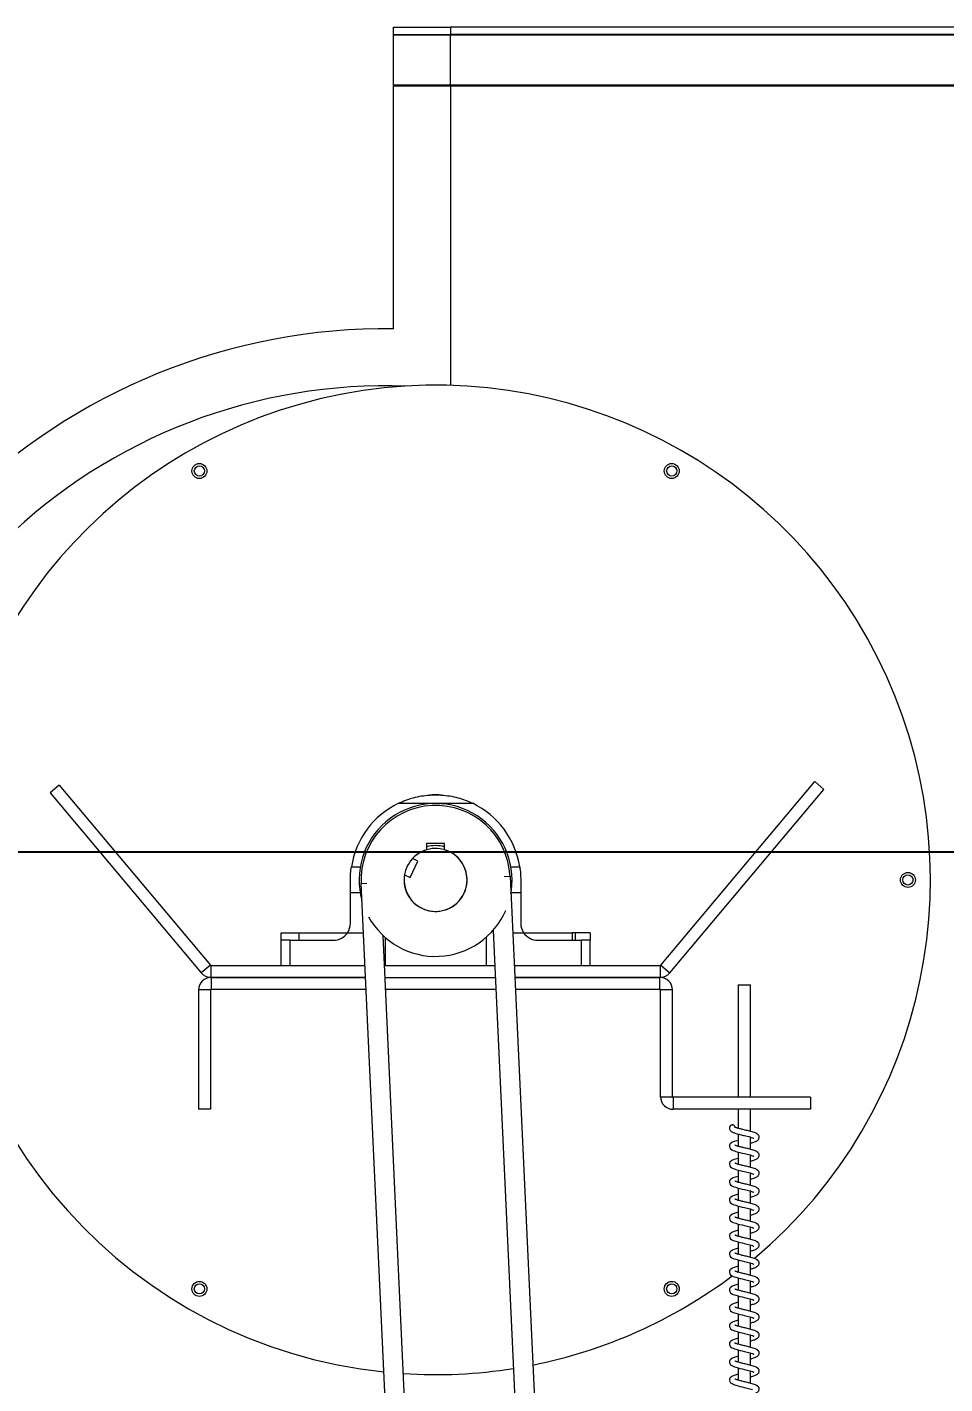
# Model space of a CAD drawing. Extents: x -2187 to 96136, y -11110 to 52208.
# Drawn here: x 30918 to 31530, y 19308 to 20213 of the extents above; entities that cross this region are included whole.
import ezdxf

# ---------------------------------------------------------------- set-up
doc = ezdxf.new("R2010")
doc.units = 0
doc.header["$LTSCALE"] = 1000
doc.header["$MEASUREMENT"] = 0
doc.linetypes.add('ACAD_ISO02W100', pattern=[15, 12, -3])
doc.linetypes.add('DOTE', pattern=[2.42, 2, -0.2, 0.02, -0.2])
doc.layers.add('DOTE', color=14, linetype='DOTE')
doc.styles.add('HZHT', font='hztxt_e.shx', dxfattribs={"width": 1.5, "bigfont": 'hztxt.shx'})
doc.dimstyles.new('75', dxfattribs={"dimscale": 100, "dimtxt": 3, "dimasz": 1, "dimexe": 1, "dimexo": 1, "dimgap": 0.2, "dimtad": 1, "dimdec": 0, "dimrnd": 10, "dimzin": 0, "dimdsep": 46, "dimtxsty": 'HZHT', "dimblk1": 'ARCHTICK', "dimblk2": 'ARCHTICK', "dimsah": 1, "dimcen": 1, "dimdle": 0.5, "dimclrd": 1, "dimclre": 1, "dimadec": 0, "dimazin": 0, "dimtfac": 1, "dimtdec": 0, "dimtix": 1, "dimtmove": 2, "dimatfit": 3, "dimfxl": 0, "dimtolj": 1, "dimtzin": 0, "dimarcsym": 0})

# ---------------------------------------------------------------- blocks, each defined once
blk = doc.blocks.new('_ArchTick')
at = {"color": 0, "linetype": 'ByBlock', "const_width": 0.4}
blk.add_lwpolyline([(-0.5, -0.5), (0.5, 0.5)], dxfattribs=at)
blk = doc.blocks.new('*D123')
at = {"color": 1, "linetype": 'ACAD_ISO02W100', "lineweight": -2, "ltscale": 750}
for p, q in [((30556.57, 21688.78), (30556.57, 20745.32)), ((30745.1, 21638.78), (30456.57, 21638.78)), ((30556.57, 18361.5), (30556.57, 19495.32)), ((31215.1, 18411.5), (30456.57, 18411.5))]:
    blk.add_line(p, q, dxfattribs=at)
at = {"layer": 'Defpoints', "color": 0, "linetype": 'ACAD_ISO02W100', "ltscale": 750}
for p in [(30556.57, 21638.78), (30845.1, 21638.78), (31315.1, 18411.5)]:
    blk.add_point(p, dxfattribs=at)
at = {"color": 1, "linetype": 'ACAD_ISO02W100', "lineweight": -2, "ltscale": 750, "xscale": 100, "yscale": 100, "zscale": 100}
for p, rotation in [((30556.57, 21638.78), 90), ((30556.57, 18411.5), 270)]:
    blk.add_blockref('_ArchTick', p, dxfattribs=dict(at, rotation=rotation))
at = {"color": 0, "linetype": 'ACAD_ISO02W100', "ltscale": 750, "insert": (30366.07, 20120.32), "char_height": 300, "attachment_point": 2, "rotation": 90, "style": 'HZHT'}
blk.add_mtext('\\A1;3230', dxfattribs=at)

msp = doc.modelspace()

# ---------------------------------------------------------------- linework, layer by layer
at = {"color": 7, "linetype": 'Continuous', "lineweight": 15}
for p, q in [((31162.097, 20208.392), (31162.097, 20213.392)), ((31162.097, 20213.392), (31200.097, 20213.392)), ((31800.097, 20213.392), (31200.097, 20213.392)), ((31200.097, 20213.392), (31200.097, 20208.392)), ((31162.097, 20208.275), (31162.097, 20208.392)), ((31162.097, 20208.392), (31200.097, 20208.392)), ((31162.097, 20174.618), (31162.097, 20208.275)), ((31162.097, 20208.275), (31200.097, 20208.275)), ((31800.097, 20208.392), (31200.097, 20208.392)), ((31200.097, 20208.392), (31200.097, 20208.275)), ((31200.097, 20208.275), (31800.097, 20208.275)), ((31200.097, 20174.618), (31200.097, 20208.275)), ((31200.097, 20174.618), (31162.097, 20174.618)), ((31162.097, 20174.336), (31200.097, 20174.336)), ((31162.097, 20012.138), (31162.097, 20174.336)), ((31800.097, 20174.618), (31200.097, 20174.618)), ((31200.097, 20174.618), (31200.097, 20174.336)), ((31200.097, 20174.336), (31800.097, 20174.336)), ((31200.097, 20174.336), (31200.097, 19974.35)), ((30939.175, 19707.775), (30933.047, 19702.632)), ((30939.175, 19707.775), (31039.977, 19587.644)), ((31340.217, 19587.644), (31442.943, 19710.068)), ((31346.345, 19582.502), (31449.071, 19704.926)), ((31442.943, 19710.068), (31449.071, 19704.926)), ((30933.047, 19702.632), (31033.848, 19582.502)), ((31165.338, 19695.621), (31214.855, 19695.621)), ((31194.095, 19701.16), (31186.098, 19701.16)), ((31186.879, 19701.16), (31187.943, 19701.26)), ((31192.251, 19701.26), (31187.943, 19701.26)), ((31192.251, 19701.26), (31193.414, 19701.16)), ((31184.097, 19668.801), (31184.097, 19664.626)), ((31196.097, 19668.801), (31184.097, 19668.801)), ((31196.097, 19664.626), (31196.097, 19668.801)), ((31178.381, 19656.941), (31174.679, 19658.76)), ((31173.09, 19646.17), (31178.381, 19656.941)), ((31133.297, 19636.227), (31133.297, 19644.501)), ((31175.828, 18881.626), (31140.45, 19642.192)), ((31169.388, 19647.989), (31173.09, 19646.17)), ((31239.743, 19646.81), (31275.12, 18886.245)), ((31246.897, 19644.501), (31246.897, 19636.227)), ((31133.297, 19615.661), (31133.297, 19636.227)), ((31246.897, 19636.227), (31246.897, 19615.661)), ((31087.097, 19604.301), (31087.097, 19609.301)), ((31087.097, 19609.301), (31099.097, 19609.301)), ((31093.097, 19604.301), (31087.097, 19604.301)), ((31087.097, 19587.501), (31087.097, 19604.301)), ((31093.097, 19587.501), (31093.097, 19604.301)), ((31093.097, 19604.301), (31121.937, 19604.301)), ((31099.097, 19609.301), (31131.349, 19609.301)), ((31099.097, 19604.301), (31099.097, 19609.301)), ((31131.349, 19609.301), (31141.98, 19609.301)), ((31187.168, 18917.605), (31155.082, 19607.421)), ((31156.457, 19606.169), (31156.457, 19587.501)), ((31228.402, 19610.831), (31260.489, 18921.016)), ((31241.488, 19609.301), (31248.844, 19609.301)), ((31248.844, 19609.301), (31281.097, 19609.301)), ((31258.257, 19604.301), (31287.097, 19604.301)), ((31293.097, 19609.301), (31281.097, 19609.301)), ((31281.097, 19609.301), (31281.097, 19604.301)), ((31283.222, 19609.301), (31283.222, 19604.301)), ((31293.097, 19604.301), (31287.097, 19604.301)), ((31293.097, 19609.301), (31293.097, 19604.301)), ((31293.097, 19587.501), (31293.097, 19604.301)), ((31039.977, 19587.644), (31033.848, 19582.502)), ((31040.283, 19587.501), (31142.994, 19587.501)), ((31040.283, 19587.501), (31040.283, 19579.501)), ((31156.008, 19587.501), (31229.488, 19587.501)), ((31242.502, 19587.501), (31339.91, 19587.501)), ((31339.91, 19587.501), (31339.91, 19579.501)), ((31340.217, 19587.644), (31346.345, 19582.502)), ((31040.283, 19579.501), (31143.366, 19579.501)), ((31040.497, 19579.501), (31040.497, 19571.501)), ((31143.366, 19579.501), (31040.497, 19579.501)), ((31156.38, 19579.501), (31229.86, 19579.501)), ((31242.874, 19579.501), (31339.91, 19579.501)), ((31339.697, 19579.501), (31242.874, 19579.501)), ((31339.697, 19571.501), (31339.697, 19579.501)), ((31032.097, 19571.101), (31032.097, 19491.501)), ((31040.097, 19571.101), (31032.097, 19571.101)), ((31040.097, 19571.101), (31040.097, 19491.501)), ((31143.738, 19571.501), (31040.497, 19571.501)), ((31230.232, 19571.501), (31156.753, 19571.501)), ((31339.697, 19571.501), (31243.246, 19571.501)), ((31348.097, 19571.101), (31340.097, 19571.101)), ((31340.097, 19499.901), (31340.097, 19571.101)), ((31348.097, 19499.901), (31348.097, 19571.101)), ((31391.974, 19574.594), (31391.974, 19499.501)), ((31391.974, 19574.594), (31395.99, 19574.594)), ((31395.99, 19574.594), (31400.006, 19574.594)), ((31400.006, 19499.501), (31400.006, 19574.594)), ((31340.097, 19499.901), (31348.097, 19499.901)), ((31348.497, 19499.501), (31348.497, 19491.501)), ((31440.097, 19499.501), (31348.497, 19499.501)), ((31440.097, 19499.501), (31440.097, 19491.501)), ((31040.097, 19491.501), (31032.097, 19491.501)), ((31440.097, 19491.501), (31348.497, 19491.501)), ((31391.974, 19491.501), (31391.974, 19478.774)), ((31400.006, 19476.779), (31400.006, 19491.501)), ((31391.974, 19474.965), (31391.974, 19466.774)), ((31400.006, 19464.779), (31400.006, 19472.967)), ((31391.649, 19466.874), (31391.974, 19466.967)), ((31391.974, 19462.965), (31391.974, 19454.774)), ((31400.006, 19452.779), (31400.006, 19460.967)), ((31391.649, 19454.874), (31391.974, 19454.967)), ((31391.974, 19450.965), (31391.974, 19442.774)), ((31391.649, 19442.874), (31391.974, 19442.967)), ((31400.006, 19440.779), (31400.006, 19448.967)), ((31391.974, 19438.965), (31391.974, 19430.774)), ((31400.006, 19428.779), (31400.006, 19436.967)), ((31391.649, 19430.874), (31391.974, 19430.967)), ((31391.974, 19426.965), (31391.974, 19418.774)), ((31400.006, 19416.779), (31400.006, 19424.967)), ((31391.649, 19418.874), (31391.974, 19418.967)), ((31391.974, 19414.965), (31391.974, 19406.774)), ((31391.649, 19406.874), (31391.974, 19406.967)), ((31400.006, 19404.779), (31400.006, 19412.967)), ((31391.974, 19402.965), (31391.974, 19394.774)), ((31400.006, 19392.779), (31400.006, 19400.967)), ((31391.649, 19394.874), (31391.974, 19394.967)), ((31391.974, 19390.965), (31391.974, 19382.774)), ((31400.006, 19380.779), (31400.006, 19388.967)), ((31391.286, 19382.924), (31391.974, 19383.454)), ((31391.649, 19382.874), (31391.974, 19382.967)), ((31391.974, 19378.965), (31391.974, 19370.774)), ((31391.649, 19370.874), (31391.974, 19370.967)), ((31400.006, 19368.779), (31400.006, 19376.967)), ((31391.974, 19366.965), (31391.974, 19358.774)), ((31400.006, 19356.779), (31400.006, 19364.967)), ((31391.649, 19358.874), (31391.974, 19358.967)), ((31391.974, 19354.965), (31391.974, 19346.774)), ((31400.006, 19344.779), (31400.006, 19352.967)), ((31391.649, 19346.874), (31391.974, 19346.967)), ((31391.974, 19342.965), (31391.974, 19334.774)), ((31400.006, 19332.779), (31400.006, 19340.967)), ((31391.649, 19334.874), (31391.974, 19334.967)), ((31391.649, 19322.874), (31391.974, 19322.967)), ((31391.974, 19330.965), (31391.974, 19322.774)), ((31400.006, 19320.779), (31400.006, 19328.967)), ((31391.974, 19318.965), (31391.974, 19310.774)), ((31400.006, 19308.779), (31400.006, 19316.967)), ((31391.649, 19310.874), (31391.974, 19310.967))]:
    msp.add_line(p, q, dxfattribs=at)
at = {"color": 8, "linetype": 'Continuous', "lineweight": 15}
for p, q in [((31133.962, 19653.17), (31139.839, 19653.17)), ((31240.355, 19653.17), (31246.231, 19653.17)), ((31140.45, 19642.192), (31144.346, 19642.373)), ((31239.743, 19646.81), (31235.847, 19646.629)), ((31133.297, 19636.227), (31139.772, 19636.227)), ((31240.421, 19636.227), (31246.897, 19636.227)), ((31223.737, 19606.169), (31223.737, 19587.501)), ((31287.097, 19604.301), (31287.097, 19587.501))]:
    msp.add_line(p, q, dxfattribs=at)
at = {"color": 7, "linetype": 'Continuous', "lineweight": 15, "flags": 128}
for points in [[(31391.974, 19470.783), (31389.315, 19469.986), (31388.206, 19469.533), (31387.34, 19469.052), (31386.779, 19468.593), (31386.432, 19468.168), (31386.134, 19467.538), (31386.039, 19466.707), (31386.278, 19465.852), (31386.86, 19465.079), (31387.672, 19464.49), (31388.554, 19464.055), (31389.361, 19463.742), (31390.244, 19463.454), (31391.915, 19462.98), (31393.107, 19462.677), (31394.546, 19462.327), (31396.192, 19461.939), (31397.973, 19461.508), (31399.756, 19461.044), (31401.371, 19460.542), (31401.371, 19460.542)], [(31391.974, 19458.783), (31389.315, 19457.986), (31388.206, 19457.533), (31387.34, 19457.052), (31386.779, 19456.593), (31386.432, 19456.168), (31386.134, 19455.538), (31386.039, 19454.707), (31386.278, 19453.852), (31386.86, 19453.079), (31387.672, 19452.49), (31388.554, 19452.055), (31389.361, 19451.742), (31390.244, 19451.454), (31391.915, 19450.98), (31393.107, 19450.677), (31394.546, 19450.327), (31396.192, 19449.939), (31397.973, 19449.508), (31399.756, 19449.044), (31401.371, 19448.542), (31401.371, 19448.542)], [(31391.974, 19446.783), (31389.315, 19445.986), (31388.206, 19445.533), (31387.34, 19445.052), (31386.779, 19444.593), (31386.432, 19444.168), (31386.134, 19443.538), (31386.039, 19442.707), (31386.278, 19441.852), (31386.86, 19441.079), (31387.672, 19440.49), (31388.554, 19440.055), (31389.361, 19439.742), (31390.244, 19439.454), (31391.915, 19438.98), (31393.107, 19438.677), (31394.546, 19438.327), (31396.192, 19437.939), (31397.973, 19437.508), (31399.756, 19437.044), (31401.371, 19436.542), (31401.371, 19436.542)], [(31391.974, 19434.783), (31389.315, 19433.986), (31388.206, 19433.533), (31387.34, 19433.052), (31386.779, 19432.593), (31386.432, 19432.168), (31386.134, 19431.538), (31386.039, 19430.707), (31386.278, 19429.852), (31386.86, 19429.079), (31387.672, 19428.49), (31388.554, 19428.055), (31389.361, 19427.742), (31390.244, 19427.454), (31391.915, 19426.98), (31393.107, 19426.677), (31394.546, 19426.327), (31396.192, 19425.939), (31397.973, 19425.508), (31399.756, 19425.044), (31401.371, 19424.542), (31401.371, 19424.542)], [(31391.974, 19422.783), (31389.315, 19421.986), (31388.206, 19421.533), (31387.34, 19421.052), (31386.779, 19420.593), (31386.432, 19420.168), (31386.134, 19419.538), (31386.039, 19418.707), (31386.278, 19417.852), (31386.86, 19417.079), (31387.672, 19416.49), (31388.554, 19416.055), (31389.361, 19415.742), (31390.244, 19415.454), (31391.915, 19414.98), (31393.107, 19414.677), (31394.546, 19414.327), (31396.192, 19413.939), (31397.973, 19413.508), (31399.756, 19413.044), (31401.371, 19412.542), (31401.371, 19412.542)], [(31391.974, 19410.783), (31389.315, 19409.986), (31388.206, 19409.533), (31387.34, 19409.052), (31386.779, 19408.593), (31386.432, 19408.168), (31386.134, 19407.538), (31386.039, 19406.707), (31386.278, 19405.852), (31386.86, 19405.079), (31387.672, 19404.49), (31388.554, 19404.055), (31389.361, 19403.742), (31390.244, 19403.454), (31391.915, 19402.98), (31393.107, 19402.677), (31394.546, 19402.327), (31396.192, 19401.939), (31397.973, 19401.508), (31399.756, 19401.044), (31401.371, 19400.542), (31401.371, 19400.542)], [(31391.974, 19398.783), (31389.315, 19397.986), (31388.206, 19397.533), (31387.34, 19397.052), (31386.779, 19396.593), (31386.432, 19396.168), (31386.134, 19395.538), (31386.039, 19394.707), (31386.278, 19393.852), (31386.86, 19393.079), (31387.672, 19392.49), (31388.554, 19392.055), (31389.361, 19391.742), (31390.244, 19391.454), (31391.915, 19390.98), (31393.107, 19390.677), (31394.546, 19390.327), (31396.192, 19389.939), (31397.973, 19389.508), (31399.756, 19389.044), (31401.371, 19388.542), (31401.371, 19388.542)], [(31391.974, 19386.783), (31389.315, 19385.986), (31388.206, 19385.533), (31387.34, 19385.052), (31386.779, 19384.593), (31386.432, 19384.168), (31386.134, 19383.538), (31386.039, 19382.707), (31386.278, 19381.852), (31386.86, 19381.079), (31387.672, 19380.49), (31388.554, 19380.055), (31389.361, 19379.742), (31390.244, 19379.454), (31391.915, 19378.98), (31393.107, 19378.677), (31394.546, 19378.327), (31396.192, 19377.939), (31397.973, 19377.508), (31399.756, 19377.044), (31401.371, 19376.542), (31401.371, 19376.542)], [(31391.974, 19374.783), (31389.315, 19373.986), (31388.206, 19373.533), (31387.34, 19373.052), (31386.779, 19372.593), (31386.432, 19372.168), (31386.134, 19371.538), (31386.039, 19370.707), (31386.278, 19369.852), (31386.86, 19369.079), (31387.672, 19368.49), (31388.554, 19368.055), (31389.361, 19367.742), (31390.244, 19367.454), (31391.915, 19366.98), (31393.107, 19366.677), (31394.546, 19366.327), (31396.192, 19365.939), (31397.973, 19365.508), (31399.756, 19365.044), (31401.371, 19364.542), (31401.371, 19364.542)], [(31391.974, 19362.783), (31389.315, 19361.986), (31388.206, 19361.533), (31387.34, 19361.052), (31386.779, 19360.593), (31386.432, 19360.168), (31386.134, 19359.538), (31386.039, 19358.707), (31386.278, 19357.852), (31386.86, 19357.079), (31387.672, 19356.49), (31388.554, 19356.055), (31389.361, 19355.742), (31390.244, 19355.454), (31391.915, 19354.98), (31393.107, 19354.677), (31394.546, 19354.327), (31396.192, 19353.939), (31397.973, 19353.508), (31399.756, 19353.044), (31401.371, 19352.542), (31401.371, 19352.542)], [(31391.974, 19350.783), (31389.315, 19349.986), (31388.206, 19349.533), (31387.34, 19349.052), (31386.779, 19348.593), (31386.432, 19348.168), (31386.134, 19347.538), (31386.039, 19346.707), (31386.278, 19345.852), (31386.86, 19345.079), (31387.672, 19344.49), (31388.554, 19344.055), (31389.361, 19343.742), (31390.244, 19343.454), (31391.915, 19342.98), (31393.107, 19342.677), (31394.546, 19342.327), (31396.192, 19341.939), (31397.973, 19341.508), (31399.756, 19341.044), (31401.371, 19340.542), (31401.371, 19340.542)], [(31391.974, 19338.783), (31389.315, 19337.986), (31388.206, 19337.533), (31387.34, 19337.052), (31386.779, 19336.593), (31386.432, 19336.168), (31386.134, 19335.538), (31386.039, 19334.707), (31386.278, 19333.852), (31386.86, 19333.079), (31387.672, 19332.49), (31388.554, 19332.055), (31389.361, 19331.742), (31390.244, 19331.454), (31391.915, 19330.98), (31393.107, 19330.677), (31394.546, 19330.327), (31396.192, 19329.939), (31397.973, 19329.508), (31399.756, 19329.044), (31401.371, 19328.542), (31401.371, 19328.542)], [(31391.974, 19326.783), (31389.315, 19325.986), (31388.206, 19325.533), (31387.34, 19325.052), (31386.779, 19324.593), (31386.432, 19324.168), (31386.134, 19323.538), (31386.039, 19322.707), (31386.278, 19321.852), (31386.86, 19321.079), (31387.672, 19320.49), (31388.554, 19320.055), (31389.361, 19319.742), (31390.244, 19319.454), (31391.915, 19318.98), (31393.107, 19318.677), (31394.546, 19318.327), (31396.192, 19317.939), (31397.973, 19317.508), (31399.756, 19317.044), (31401.371, 19316.542), (31401.371, 19316.542)], [(31391.974, 19314.783), (31389.315, 19313.986), (31388.206, 19313.533), (31387.34, 19313.052), (31386.779, 19312.593), (31386.432, 19312.168), (31386.134, 19311.538), (31386.039, 19310.707), (31386.278, 19309.852), (31386.86, 19309.079), (31387.672, 19308.49), (31388.554, 19308.055), (31389.361, 19307.742), (31390.244, 19307.454), (31391.915, 19306.98), (31393.107, 19306.677), (31394.546, 19306.327), (31396.192, 19305.939), (31397.973, 19305.508), (31399.756, 19305.044), (31401.371, 19304.542), (31401.371, 19304.542)]]:
    msp.add_lwpolyline(points, dxfattribs=at)
at = {"color": 7, "linetype": 'Continuous', "lineweight": 15}
for centre, radius in [((31032.597, 19917.299), 5), ((31032.597, 19917.299), 3.4), ((31347.597, 19917.299), 5), ((31347.597, 19917.299), 3.4), ((31505.097, 19644.501), 5), ((31505.097, 19644.501), 3.4), ((31032.597, 19371.703), 5), ((31032.597, 19371.703), 3.4), ((31347.597, 19371.703), 5), ((31347.597, 19371.703), 3.4)]:
    msp.add_circle(centre, radius, dxfattribs=at)
for centre, radius, start, end in [((31157.248, 19607.917), 404.25, 89.312793, 180.438094), ((31190.097, 19644.501), 330, 310.070919, 180), ((31157.248, 19607.917), 366.25, 87.912771, 180.438094), ((31190.097, 19644.501), 56.8, 115.841933, 171.221736), ((31190.097, 19644.501), 51, 0, 195.627522), ((31190.097, 19644.501), 49.7, 2.663162, 182.663162), ((31190.097, 19644.501), 56.8, 85.963359, 94.036641), ((31190.097, 19644.501), 56.8, 8.778264, 64.158067), ((31190.097, 19644.501), 22.9, 74.810713, 105.189287), ((31190.097, 19644.501), 21, 170.439897, 137.236798), ((31190.097, 19644.501), 21, 106.60155, 73.39845), ((31190.097, 19644.501), 330, 180, 264.001112), ((31190.097, 19644.501), 51, 349.698802, 0), ((31190.097, 19644.501), 51, 208.761646, 336.564678), ((31121.937, 19615.661), 11.36, 325.953942, 0), ((31258.257, 19615.661), 11.36, 180, 214.046058), ((31290.995, 19608.94), 538, 180.438094, 240.012558), ((31290.995, 19608.94), 500, 180.438094, 255.345262), ((31121.937, 19615.661), 11.36, 270, 325.953942), ((31258.257, 19615.661), 11.36, 214.046058, 270), ((31040.283, 19587.901), 0.4, 220, 270), ((31040.497, 19571.101), 8.4, 90, 180), ((31040.283, 19587.901), 8.4, 220, 270), ((31339.697, 19571.101), 8.4, 0, 90), ((31339.91, 19587.901), 8.4, 270, 320), ((31040.497, 19571.101), 0.4, 90, 180), ((31339.697, 19571.101), 0.4, 0, 90), ((31348.497, 19499.901), 8.4, 180, 270), ((31348.497, 19499.901), 0.4, 180, 270), ((31190.097, 19644.501), 330, 281.325212, 306.83035), ((31190.097, 19644.501), 330, 266.277968, 279.048356)]:
    msp.add_arc(centre, radius, start, end, dxfattribs=at)
for points, knots in [([(31165.338, 19695.621), (31166.977, 19696.36), (31170.293, 19697.855), (31175.459, 19699.459), (31180.742, 19700.637), (31184.307, 19700.985), (31186.098, 19701.16)], [0, 0, 0, 0, 0.2434612, 0.4926801, 0.7450337, 1, 1, 1, 1]), ([(31194.095, 19701.16), (31195.901, 19700.983), (31199.53, 19700.628), (31204.809, 19699.439), (31209.959, 19697.829), (31213.213, 19696.362), (31214.855, 19695.621)], [0, 0, 0, 0, 0.256965, 0.5164898, 0.7560123, 1, 1, 1, 1]), ([(31133.297, 19644.501), (31133.324, 19645.937), (31133.378, 19648.827), (31133.767, 19651.716), (31133.962, 19653.17)], [0, 0, 0, 0, 0.4970674, 1, 1, 1, 1]), ([(31246.231, 19653.17), (31246.425, 19651.733), (31246.814, 19648.844), (31246.869, 19645.954), (31246.897, 19644.501)], [0, 0, 0, 0, 0.4970674, 1, 1, 1, 1]), ([(31386.495, 19480.246), (31386.474, 19480.221), (31386.334, 19480.053), (31386.07, 19479.476), (31385.987, 19478.669), (31386.244, 19477.78), (31386.859, 19477.014), (31387.612, 19476.497), (31388.472, 19476.076), (31389.359, 19475.734), (31390.424, 19475.392), (31391.687, 19475.032), (31393.159, 19474.662), (31394.599, 19474.312), (31396.257, 19473.925), (31398.043, 19473.494), (31399.869, 19473.033), (31400.858, 19472.71), (31401.371, 19472.542)], [0, 0, 0, 0, 0.0073633, 0.0490766, 0.1002402, 0.1572666, 0.2222072, 0.2925581, 0.3557236, 0.4064448, 0.4580815, 0.5445383, 0.6006866, 0.6654221, 0.7379883, 0.8183615, 0.9056776, 1, 1, 1, 1]), ([(31389.885, 19479.173), (31389.87, 19479.352), (31389.837, 19479.756), (31389.585, 19480.246), (31389.248, 19480.614), (31388.898, 19480.858), (31388.48, 19481.022), (31388.02, 19481.081), (31387.562, 19481.022), (31387.14, 19480.86), (31386.801, 19480.609), (31386.574, 19480.405), (31386.508, 19480.265), (31386.498, 19480.244)], [0, 0, 0, 0, 0.1119108, 0.2534681, 0.3363082, 0.4261609, 0.5213826, 0.6195349, 0.7176872, 0.8129089, 0.9027617, 0.9856018, 1, 1, 1, 1]), ([(31400.006, 19468.969), (31400.305, 19469.048), (31401.103, 19469.257), (31402.255, 19469.605), (31403.444, 19470.044), (31404.369, 19470.496), (31405.015, 19470.953), (31405.447, 19471.398), (31405.835, 19472.04), (31405.976, 19472.738), (31405.917, 19473.352), (31405.76, 19473.815), (31405.538, 19474.195), (31405.351, 19474.441), (31405.191, 19474.608), (31405.074, 19474.712), (31405.001, 19474.771), (31404.926, 19474.824), (31404.809, 19474.908), (31404.552, 19475.088), (31404.137, 19475.353), (31403.335, 19475.749), (31402.133, 19476.188), (31400.493, 19476.662), (31398.86, 19477.076), (31397.292, 19477.456), (31395.495, 19477.876), (31393.676, 19478.316), (31392.042, 19478.744), (31390.869, 19479.109), (31390.082, 19479.382), (31389.621, 19479.617), (31389.6, 19479.613), (31389.593, 19479.612)], [0, 0, 0, 0, 0.0285952, 0.0761955, 0.1241062, 0.1716083, 0.2108316, 0.2395278, 0.2648766, 0.2981721, 0.3190702, 0.3454717, 0.358496, 0.3689234, 0.3768081, 0.3798698, 0.382417, 0.3847304, 0.3875432, 0.3958286, 0.4250802, 0.4717151, 0.5360947, 0.5921166, 0.6429562, 0.6890391, 0.7301891, 0.798723, 0.8495475, 0.8909822, 0.9342724, 0.9781317, 1, 1, 1, 1]), ([(31400.006, 19456.969), (31400.305, 19457.048), (31401.103, 19457.257), (31402.255, 19457.605), (31403.444, 19458.044), (31404.369, 19458.496), (31405.015, 19458.953), (31405.447, 19459.398), (31405.835, 19460.04), (31405.976, 19460.738), (31405.917, 19461.352), (31405.76, 19461.815), (31405.538, 19462.195), (31405.351, 19462.441), (31405.191, 19462.608), (31405.074, 19462.712), (31405.001, 19462.771), (31404.926, 19462.824), (31404.809, 19462.908), (31404.552, 19463.088), (31404.137, 19463.353), (31403.335, 19463.749), (31402.133, 19464.188), (31400.493, 19464.662), (31398.86, 19465.076), (31397.292, 19465.456), (31395.495, 19465.876), (31393.676, 19466.316), (31392.042, 19466.744), (31390.869, 19467.109), (31390.082, 19467.382), (31389.621, 19467.617), (31389.6, 19467.613), (31389.593, 19467.612)], [0, 0, 0, 0, 0.0285952, 0.0761955, 0.1241062, 0.1716083, 0.2108316, 0.2395278, 0.2648766, 0.2981721, 0.3190702, 0.3454717, 0.358496, 0.3689234, 0.3768081, 0.3798698, 0.382417, 0.3847304, 0.3875432, 0.3958286, 0.4250802, 0.4717151, 0.5360947, 0.5921166, 0.6429562, 0.6890391, 0.7301891, 0.798723, 0.8495475, 0.8909822, 0.9342724, 0.9781317, 1, 1, 1, 1]), ([(31400.319, 19472.869), (31400.237, 19472.843), (31400.143, 19472.812), (31400.023, 19472.779), (31400.006, 19472.775)], [0, 0, 0, 0, 0.86299823, 1, 1, 1, 1]), ([(31401.371, 19472.542), (31401.614, 19472.454), (31402.037, 19472.301), (31402.315, 19472.176), (31402.351, 19472.174), (31402.365, 19472.174)], [0, 0, 0, 0, 0.4544799, 0.7918507, 1, 1, 1, 1]), ([(31400.319, 19460.869), (31400.237, 19460.843), (31400.143, 19460.812), (31400.023, 19460.779), (31400.006, 19460.775)], [0, 0, 0, 0, 0.8629982, 1, 1, 1, 1]), ([(31401.371, 19460.542), (31401.614, 19460.454), (31402.037, 19460.301), (31402.315, 19460.176), (31402.351, 19460.174), (31402.365, 19460.174)], [0, 0, 0, 0, 0.4544799, 0.7918507, 1, 1, 1, 1]), ([(31400.006, 19444.969), (31400.305, 19445.048), (31401.103, 19445.257), (31402.255, 19445.605), (31403.444, 19446.044), (31404.369, 19446.496), (31405.015, 19446.953), (31405.447, 19447.398), (31405.835, 19448.04), (31405.976, 19448.738), (31405.917, 19449.352), (31405.76, 19449.815), (31405.538, 19450.195), (31405.351, 19450.441), (31405.191, 19450.608), (31405.074, 19450.712), (31405.001, 19450.771), (31404.926, 19450.824), (31404.809, 19450.908), (31404.552, 19451.088), (31404.137, 19451.353), (31403.335, 19451.749), (31402.133, 19452.188), (31400.493, 19452.662), (31398.86, 19453.076), (31397.292, 19453.456), (31395.495, 19453.876), (31393.676, 19454.316), (31392.042, 19454.744), (31390.869, 19455.109), (31390.082, 19455.382), (31389.621, 19455.617), (31389.6, 19455.613), (31389.593, 19455.612)], [0, 0, 0, 0, 0.0285952, 0.0761955, 0.1241062, 0.1716083, 0.2108316, 0.2395278, 0.2648766, 0.2981721, 0.3190702, 0.3454717, 0.358496, 0.3689234, 0.3768081, 0.3798698, 0.382417, 0.3847304, 0.3875432, 0.3958286, 0.4250802, 0.4717151, 0.5360947, 0.5921166, 0.6429562, 0.6890391, 0.7301891, 0.798723, 0.8495475, 0.8909822, 0.9342724, 0.9781317, 1, 1, 1, 1]), ([(31400.006, 19432.969), (31400.305, 19433.048), (31401.103, 19433.257), (31402.255, 19433.605), (31403.444, 19434.044), (31404.369, 19434.496), (31405.015, 19434.953), (31405.447, 19435.398), (31405.835, 19436.04), (31405.976, 19436.738), (31405.917, 19437.352), (31405.76, 19437.815), (31405.538, 19438.195), (31405.351, 19438.441), (31405.191, 19438.608), (31405.074, 19438.712), (31405.001, 19438.771), (31404.926, 19438.824), (31404.809, 19438.908), (31404.552, 19439.088), (31404.137, 19439.353), (31403.335, 19439.749), (31402.133, 19440.188), (31400.493, 19440.662), (31398.86, 19441.076), (31397.292, 19441.456), (31395.495, 19441.876), (31393.676, 19442.316), (31392.042, 19442.744), (31390.869, 19443.109), (31390.082, 19443.382), (31389.621, 19443.617), (31389.6, 19443.613), (31389.593, 19443.612)], [0, 0, 0, 0, 0.0285952, 0.0761955, 0.1241062, 0.1716083, 0.2108316, 0.2395278, 0.2648766, 0.2981721, 0.3190702, 0.3454717, 0.358496, 0.3689234, 0.3768081, 0.3798698, 0.382417, 0.3847304, 0.3875432, 0.3958286, 0.4250802, 0.4717151, 0.5360947, 0.5921166, 0.6429562, 0.6890391, 0.7301891, 0.798723, 0.8495475, 0.8909822, 0.9342724, 0.9781317, 1, 1, 1, 1]), ([(31400.319, 19448.869), (31400.237, 19448.843), (31400.143, 19448.812), (31400.023, 19448.779), (31400.006, 19448.775)], [0, 0, 0, 0, 0.8629982, 1, 1, 1, 1]), ([(31401.371, 19448.542), (31401.614, 19448.454), (31402.037, 19448.301), (31402.315, 19448.176), (31402.351, 19448.174), (31402.365, 19448.174)], [0, 0, 0, 0, 0.4544799, 0.7918507, 1, 1, 1, 1]), ([(31400.006, 19420.969), (31400.305, 19421.048), (31401.103, 19421.257), (31402.255, 19421.605), (31403.444, 19422.044), (31404.369, 19422.496), (31405.015, 19422.953), (31405.447, 19423.398), (31405.835, 19424.04), (31405.976, 19424.738), (31405.917, 19425.352), (31405.76, 19425.815), (31405.538, 19426.195), (31405.351, 19426.441), (31405.191, 19426.608), (31405.074, 19426.712), (31405.001, 19426.771), (31404.926, 19426.824), (31404.809, 19426.908), (31404.552, 19427.088), (31404.137, 19427.353), (31403.335, 19427.749), (31402.133, 19428.188), (31400.493, 19428.662), (31398.86, 19429.076), (31397.292, 19429.456), (31395.495, 19429.876), (31393.676, 19430.316), (31392.042, 19430.744), (31390.869, 19431.109), (31390.082, 19431.382), (31389.621, 19431.617), (31389.6, 19431.613), (31389.593, 19431.612)], [0, 0, 0, 0, 0.0285952, 0.0761955, 0.1241062, 0.1716083, 0.2108316, 0.2395278, 0.2648766, 0.2981721, 0.3190702, 0.3454717, 0.358496, 0.3689234, 0.3768081, 0.3798698, 0.382417, 0.3847304, 0.3875432, 0.3958286, 0.4250802, 0.4717151, 0.5360947, 0.5921166, 0.6429562, 0.6890391, 0.7301891, 0.798723, 0.8495475, 0.8909822, 0.9342724, 0.9781317, 1, 1, 1, 1]), ([(31400.319, 19436.869), (31400.237, 19436.843), (31400.143, 19436.812), (31400.023, 19436.779), (31400.006, 19436.775)], [0, 0, 0, 0, 0.86299823, 1, 1, 1, 1]), ([(31401.371, 19436.542), (31401.614, 19436.454), (31402.037, 19436.301), (31402.315, 19436.176), (31402.351, 19436.174), (31402.365, 19436.174)], [0, 0, 0, 0, 0.4544799, 0.7918507, 1, 1, 1, 1]), ([(31400.319, 19424.869), (31400.237, 19424.843), (31400.143, 19424.812), (31400.023, 19424.779), (31400.006, 19424.775)], [0, 0, 0, 0, 0.86299823, 1, 1, 1, 1]), ([(31401.371, 19424.542), (31401.614, 19424.454), (31402.037, 19424.301), (31402.315, 19424.176), (31402.351, 19424.174), (31402.365, 19424.174)], [0, 0, 0, 0, 0.4544799, 0.7918507, 1, 1, 1, 1]), ([(31400.006, 19408.969), (31400.305, 19409.048), (31401.103, 19409.257), (31402.255, 19409.605), (31403.444, 19410.044), (31404.369, 19410.496), (31405.015, 19410.953), (31405.447, 19411.398), (31405.835, 19412.04), (31405.976, 19412.738), (31405.917, 19413.352), (31405.76, 19413.815), (31405.538, 19414.195), (31405.351, 19414.441), (31405.191, 19414.608), (31405.074, 19414.712), (31405.001, 19414.771), (31404.926, 19414.824), (31404.809, 19414.908), (31404.552, 19415.088), (31404.137, 19415.353), (31403.335, 19415.749), (31402.133, 19416.188), (31400.493, 19416.662), (31398.86, 19417.076), (31397.292, 19417.456), (31395.495, 19417.876), (31393.676, 19418.316), (31392.042, 19418.744), (31390.869, 19419.109), (31390.082, 19419.382), (31389.621, 19419.617), (31389.6, 19419.613), (31389.593, 19419.612)], [0, 0, 0, 0, 0.0285952, 0.0761955, 0.1241062, 0.1716083, 0.2108316, 0.2395278, 0.2648766, 0.2981721, 0.3190702, 0.3454717, 0.358496, 0.3689234, 0.3768081, 0.3798698, 0.382417, 0.3847304, 0.3875432, 0.3958286, 0.4250802, 0.4717151, 0.5360947, 0.5921166, 0.6429562, 0.6890391, 0.7301891, 0.798723, 0.8495475, 0.8909822, 0.9342724, 0.9781317, 1, 1, 1, 1]), ([(31400.006, 19396.969), (31400.305, 19397.048), (31401.103, 19397.257), (31402.255, 19397.605), (31403.444, 19398.044), (31404.369, 19398.496), (31405.015, 19398.953), (31405.447, 19399.398), (31405.835, 19400.04), (31405.976, 19400.738), (31405.917, 19401.352), (31405.76, 19401.815), (31405.538, 19402.195), (31405.351, 19402.441), (31405.191, 19402.608), (31405.074, 19402.712), (31405.001, 19402.771), (31404.926, 19402.824), (31404.809, 19402.908), (31404.552, 19403.088), (31404.137, 19403.353), (31403.335, 19403.749), (31402.133, 19404.188), (31400.493, 19404.662), (31398.86, 19405.076), (31397.292, 19405.456), (31395.495, 19405.876), (31393.676, 19406.316), (31392.042, 19406.744), (31390.869, 19407.109), (31390.082, 19407.382), (31389.621, 19407.617), (31389.6, 19407.613), (31389.593, 19407.612)], [0, 0, 0, 0, 0.0285952, 0.0761955, 0.1241062, 0.1716083, 0.2108316, 0.2395278, 0.2648766, 0.2981721, 0.3190702, 0.3454717, 0.358496, 0.3689234, 0.3768081, 0.3798698, 0.382417, 0.3847304, 0.3875432, 0.3958286, 0.4250802, 0.4717151, 0.5360947, 0.5921166, 0.6429562, 0.6890391, 0.7301891, 0.798723, 0.8495475, 0.8909822, 0.9342724, 0.9781317, 1, 1, 1, 1]), ([(31400.319, 19412.869), (31400.237, 19412.843), (31400.143, 19412.812), (31400.023, 19412.779), (31400.006, 19412.775)], [0, 0, 0, 0, 0.8629982, 1, 1, 1, 1]), ([(31401.371, 19412.542), (31401.614, 19412.454), (31402.037, 19412.301), (31402.315, 19412.176), (31402.351, 19412.174), (31402.365, 19412.174)], [0, 0, 0, 0, 0.4544799, 0.7918507, 1, 1, 1, 1]), ([(31400.006, 19384.969), (31400.305, 19385.048), (31401.103, 19385.257), (31402.255, 19385.605), (31403.444, 19386.044), (31404.369, 19386.496), (31405.015, 19386.953), (31405.447, 19387.398), (31405.835, 19388.04), (31405.976, 19388.738), (31405.917, 19389.352), (31405.76, 19389.815), (31405.538, 19390.195), (31405.351, 19390.441), (31405.191, 19390.608), (31405.074, 19390.712), (31405.001, 19390.771), (31404.926, 19390.824), (31404.809, 19390.908), (31404.552, 19391.088), (31404.137, 19391.353), (31403.335, 19391.749), (31402.133, 19392.188), (31400.493, 19392.662), (31398.86, 19393.076), (31397.292, 19393.456), (31395.495, 19393.876), (31393.676, 19394.316), (31392.042, 19394.744), (31390.869, 19395.109), (31390.082, 19395.382), (31389.621, 19395.617), (31389.6, 19395.613), (31389.593, 19395.612)], [0, 0, 0, 0, 0.0285952, 0.0761955, 0.1241062, 0.1716083, 0.2108316, 0.2395278, 0.2648766, 0.2981721, 0.3190702, 0.3454717, 0.358496, 0.3689234, 0.3768081, 0.3798698, 0.382417, 0.3847304, 0.3875432, 0.3958286, 0.4250802, 0.4717151, 0.5360947, 0.5921166, 0.6429562, 0.6890391, 0.7301891, 0.798723, 0.8495475, 0.8909822, 0.9342724, 0.9781317, 1, 1, 1, 1]), ([(31400.319, 19400.869), (31400.237, 19400.843), (31400.143, 19400.812), (31400.023, 19400.779), (31400.006, 19400.775)], [0, 0, 0, 0, 0.86299823, 1, 1, 1, 1]), ([(31401.371, 19400.542), (31401.614, 19400.454), (31402.037, 19400.301), (31402.315, 19400.176), (31402.351, 19400.174), (31402.365, 19400.174)], [0, 0, 0, 0, 0.45447993, 0.7918507, 1, 1, 1, 1]), ([(31400.319, 19388.869), (31400.237, 19388.843), (31400.143, 19388.812), (31400.023, 19388.779), (31400.006, 19388.775)], [0, 0, 0, 0, 0.86299823, 1, 1, 1, 1]), ([(31401.371, 19388.542), (31401.614, 19388.454), (31402.037, 19388.301), (31402.315, 19388.176), (31402.351, 19388.174), (31402.365, 19388.174)], [0, 0, 0, 0, 0.4544799, 0.7918507, 1, 1, 1, 1]), ([(31400.006, 19372.969), (31400.305, 19373.048), (31401.103, 19373.257), (31402.255, 19373.605), (31403.444, 19374.044), (31404.369, 19374.496), (31405.015, 19374.953), (31405.447, 19375.398), (31405.835, 19376.04), (31405.976, 19376.738), (31405.917, 19377.352), (31405.76, 19377.815), (31405.538, 19378.195), (31405.351, 19378.441), (31405.191, 19378.608), (31405.074, 19378.712), (31405.001, 19378.771), (31404.926, 19378.824), (31404.809, 19378.908), (31404.552, 19379.088), (31404.137, 19379.353), (31403.335, 19379.749), (31402.133, 19380.188), (31400.493, 19380.662), (31398.86, 19381.076), (31397.292, 19381.456), (31395.495, 19381.876), (31393.676, 19382.316), (31392.042, 19382.744), (31390.869, 19383.109), (31390.082, 19383.382), (31389.621, 19383.617), (31389.6, 19383.613), (31389.593, 19383.612)], [0, 0, 0, 0, 0.0285952, 0.0761955, 0.1241062, 0.1716083, 0.2108316, 0.2395278, 0.2648766, 0.2981721, 0.3190702, 0.3454717, 0.358496, 0.3689234, 0.3768081, 0.3798698, 0.382417, 0.3847304, 0.3875432, 0.3958286, 0.4250802, 0.4717151, 0.5360947, 0.5921166, 0.6429562, 0.6890391, 0.7301891, 0.798723, 0.8495475, 0.8909822, 0.9342724, 0.9781317, 1, 1, 1, 1]), ([(31400.006, 19360.969), (31400.305, 19361.048), (31401.103, 19361.257), (31402.255, 19361.605), (31403.444, 19362.044), (31404.369, 19362.496), (31405.015, 19362.953), (31405.447, 19363.398), (31405.835, 19364.04), (31405.976, 19364.738), (31405.917, 19365.352), (31405.76, 19365.815), (31405.538, 19366.195), (31405.351, 19366.441), (31405.191, 19366.608), (31405.074, 19366.712), (31405.001, 19366.771), (31404.926, 19366.824), (31404.809, 19366.908), (31404.552, 19367.088), (31404.137, 19367.353), (31403.335, 19367.749), (31402.133, 19368.188), (31400.493, 19368.662), (31398.86, 19369.076), (31397.292, 19369.456), (31395.495, 19369.876), (31393.676, 19370.316), (31392.042, 19370.744), (31390.869, 19371.109), (31390.082, 19371.382), (31389.621, 19371.617), (31389.6, 19371.613), (31389.593, 19371.612)], [0, 0, 0, 0, 0.0285952, 0.0761955, 0.1241062, 0.1716083, 0.2108316, 0.2395278, 0.2648766, 0.2981721, 0.3190702, 0.3454717, 0.358496, 0.3689234, 0.3768081, 0.3798698, 0.382417, 0.3847304, 0.3875432, 0.3958286, 0.4250802, 0.4717151, 0.5360947, 0.5921166, 0.6429562, 0.6890391, 0.7301891, 0.798723, 0.8495475, 0.8909822, 0.9342724, 0.9781317, 1, 1, 1, 1]), ([(31400.319, 19376.869), (31400.237, 19376.843), (31400.143, 19376.812), (31400.023, 19376.779), (31400.006, 19376.775)], [0, 0, 0, 0, 0.8629982, 1, 1, 1, 1]), ([(31401.371, 19376.542), (31401.614, 19376.454), (31402.037, 19376.301), (31402.315, 19376.176), (31402.351, 19376.174), (31402.365, 19376.174)], [0, 0, 0, 0, 0.45447993, 0.7918507, 1, 1, 1, 1]), ([(31400.006, 19348.969), (31400.305, 19349.048), (31401.103, 19349.257), (31402.255, 19349.605), (31403.444, 19350.044), (31404.369, 19350.496), (31405.015, 19350.953), (31405.447, 19351.398), (31405.835, 19352.04), (31405.976, 19352.738), (31405.917, 19353.352), (31405.76, 19353.815), (31405.538, 19354.195), (31405.351, 19354.441), (31405.191, 19354.608), (31405.074, 19354.712), (31405.001, 19354.771), (31404.926, 19354.824), (31404.809, 19354.908), (31404.552, 19355.088), (31404.137, 19355.353), (31403.335, 19355.749), (31402.133, 19356.188), (31400.493, 19356.662), (31398.86, 19357.076), (31397.292, 19357.456), (31395.495, 19357.876), (31393.676, 19358.316), (31392.042, 19358.744), (31390.869, 19359.109), (31390.082, 19359.382), (31389.621, 19359.617), (31389.6, 19359.613), (31389.593, 19359.612)], [0, 0, 0, 0, 0.0285952, 0.0761955, 0.1241062, 0.1716083, 0.2108316, 0.2395278, 0.2648766, 0.2981721, 0.3190702, 0.3454717, 0.358496, 0.3689234, 0.3768081, 0.3798698, 0.382417, 0.3847304, 0.3875432, 0.3958286, 0.4250802, 0.4717151, 0.5360947, 0.5921166, 0.6429562, 0.6890391, 0.7301891, 0.798723, 0.8495475, 0.8909822, 0.9342724, 0.9781317, 1, 1, 1, 1]), ([(31400.319, 19364.869), (31400.237, 19364.843), (31400.143, 19364.812), (31400.023, 19364.779), (31400.006, 19364.775)], [0, 0, 0, 0, 0.8629982, 1, 1, 1, 1]), ([(31401.371, 19364.542), (31401.614, 19364.454), (31402.037, 19364.301), (31402.315, 19364.176), (31402.351, 19364.174), (31402.365, 19364.174)], [0, 0, 0, 0, 0.4544799, 0.7918507, 1, 1, 1, 1]), ([(31400.319, 19352.869), (31400.237, 19352.843), (31400.143, 19352.812), (31400.023, 19352.779), (31400.006, 19352.775)], [0, 0, 0, 0, 0.8629982, 1, 1, 1, 1]), ([(31401.371, 19352.542), (31401.614, 19352.454), (31402.037, 19352.301), (31402.315, 19352.176), (31402.351, 19352.174), (31402.365, 19352.174)], [0, 0, 0, 0, 0.45447993, 0.7918507, 1, 1, 1, 1]), ([(31400.006, 19336.969), (31400.305, 19337.048), (31401.103, 19337.257), (31402.255, 19337.605), (31403.444, 19338.044), (31404.369, 19338.496), (31405.015, 19338.953), (31405.447, 19339.398), (31405.835, 19340.04), (31405.976, 19340.738), (31405.917, 19341.352), (31405.76, 19341.815), (31405.538, 19342.195), (31405.351, 19342.441), (31405.191, 19342.608), (31405.074, 19342.712), (31405.001, 19342.771), (31404.926, 19342.824), (31404.809, 19342.908), (31404.552, 19343.088), (31404.137, 19343.353), (31403.335, 19343.749), (31402.133, 19344.188), (31400.493, 19344.662), (31398.86, 19345.076), (31397.292, 19345.456), (31395.495, 19345.876), (31393.676, 19346.316), (31392.042, 19346.744), (31390.869, 19347.109), (31390.082, 19347.382), (31389.621, 19347.617), (31389.6, 19347.613), (31389.593, 19347.612)], [0, 0, 0, 0, 0.0285952, 0.0761955, 0.1241062, 0.1716083, 0.2108316, 0.2395278, 0.2648766, 0.2981721, 0.3190702, 0.3454717, 0.358496, 0.3689234, 0.3768081, 0.3798698, 0.382417, 0.3847304, 0.3875432, 0.3958286, 0.4250802, 0.4717151, 0.5360947, 0.5921166, 0.6429562, 0.6890391, 0.7301891, 0.798723, 0.8495475, 0.8909822, 0.9342724, 0.9781317, 1, 1, 1, 1]), ([(31400.006, 19324.969), (31400.305, 19325.048), (31401.103, 19325.257), (31402.255, 19325.605), (31403.444, 19326.044), (31404.369, 19326.496), (31405.015, 19326.953), (31405.447, 19327.398), (31405.835, 19328.04), (31405.976, 19328.738), (31405.917, 19329.352), (31405.76, 19329.815), (31405.538, 19330.195), (31405.351, 19330.441), (31405.191, 19330.608), (31405.074, 19330.712), (31405.001, 19330.771), (31404.926, 19330.824), (31404.809, 19330.908), (31404.552, 19331.088), (31404.137, 19331.353), (31403.335, 19331.749), (31402.133, 19332.188), (31400.493, 19332.662), (31398.86, 19333.076), (31397.292, 19333.456), (31395.495, 19333.876), (31393.676, 19334.316), (31392.042, 19334.744), (31390.869, 19335.109), (31390.082, 19335.382), (31389.621, 19335.617), (31389.6, 19335.613), (31389.593, 19335.612)], [0, 0, 0, 0, 0.0285952, 0.0761955, 0.1241062, 0.1716083, 0.2108316, 0.2395278, 0.2648766, 0.2981721, 0.3190702, 0.3454717, 0.358496, 0.3689234, 0.3768081, 0.3798698, 0.382417, 0.3847304, 0.3875432, 0.3958286, 0.4250802, 0.4717151, 0.5360947, 0.5921166, 0.6429562, 0.6890391, 0.7301891, 0.798723, 0.8495475, 0.8909822, 0.9342724, 0.9781317, 1, 1, 1, 1]), ([(31400.319, 19340.869), (31400.237, 19340.843), (31400.143, 19340.812), (31400.023, 19340.779), (31400.006, 19340.775)], [0, 0, 0, 0, 0.8629982, 1, 1, 1, 1]), ([(31401.371, 19340.542), (31401.614, 19340.454), (31402.037, 19340.301), (31402.315, 19340.176), (31402.351, 19340.174), (31402.365, 19340.174)], [0, 0, 0, 0, 0.4544799, 0.7918507, 1, 1, 1, 1]), ([(31400.006, 19312.969), (31400.305, 19313.048), (31401.103, 19313.257), (31402.255, 19313.605), (31403.444, 19314.044), (31404.369, 19314.496), (31405.015, 19314.953), (31405.447, 19315.398), (31405.835, 19316.04), (31405.976, 19316.738), (31405.917, 19317.352), (31405.76, 19317.815), (31405.538, 19318.195), (31405.351, 19318.441), (31405.191, 19318.608), (31405.074, 19318.712), (31405.001, 19318.771), (31404.926, 19318.824), (31404.809, 19318.908), (31404.552, 19319.088), (31404.137, 19319.353), (31403.335, 19319.749), (31402.133, 19320.188), (31400.493, 19320.662), (31398.86, 19321.076), (31397.292, 19321.456), (31395.495, 19321.876), (31393.676, 19322.316), (31392.042, 19322.744), (31390.869, 19323.109), (31390.082, 19323.382), (31389.621, 19323.617), (31389.6, 19323.613), (31389.593, 19323.612)], [0, 0, 0, 0, 0.02859518, 0.0761955, 0.12410622, 0.1716083, 0.21083163, 0.23952782, 0.26487664, 0.29817208, 0.31907023, 0.34547174, 0.358496, 0.36892338, 0.37680808, 0.37986977, 0.38241696, 0.38473035, 0.38754317, 0.39582859, 0.42508018, 0.47171513, 0.53609467, 0.5921166, 0.64295618, 0.68903907, 0.73018912, 0.79872303, 0.84954751, 0.8909822, 0.93427243, 0.97813168, 1, 1, 1, 1]), ([(31400.319, 19328.869), (31400.237, 19328.843), (31400.143, 19328.812), (31400.023, 19328.779), (31400.006, 19328.775)], [0, 0, 0, 0, 0.8629982, 1, 1, 1, 1]), ([(31401.371, 19328.542), (31401.614, 19328.454), (31402.037, 19328.301), (31402.315, 19328.176), (31402.351, 19328.174), (31402.365, 19328.174)], [0, 0, 0, 0, 0.4544799, 0.7918507, 1, 1, 1, 1]), ([(31400.319, 19316.869), (31400.237, 19316.843), (31400.143, 19316.812), (31400.023, 19316.779), (31400.006, 19316.775)], [0, 0, 0, 0, 0.8629982, 1, 1, 1, 1]), ([(31401.371, 19316.542), (31401.614, 19316.454), (31402.037, 19316.301), (31402.315, 19316.176), (31402.351, 19316.174), (31402.365, 19316.174)], [0, 0, 0, 0, 0.4544799, 0.7918507, 1, 1, 1, 1]), ([(31400.006, 19300.969), (31400.305, 19301.048), (31401.103, 19301.257), (31402.255, 19301.605), (31403.444, 19302.044), (31404.369, 19302.496), (31405.015, 19302.953), (31405.447, 19303.398), (31405.835, 19304.04), (31405.976, 19304.738), (31405.917, 19305.352), (31405.76, 19305.815), (31405.538, 19306.195), (31405.351, 19306.441), (31405.191, 19306.608), (31405.074, 19306.712), (31405.001, 19306.771), (31404.926, 19306.824), (31404.809, 19306.908), (31404.552, 19307.088), (31404.137, 19307.353), (31403.335, 19307.749), (31402.133, 19308.188), (31400.493, 19308.662), (31398.86, 19309.076), (31397.292, 19309.456), (31395.495, 19309.876), (31393.676, 19310.316), (31392.042, 19310.744), (31390.869, 19311.109), (31390.082, 19311.382), (31389.621, 19311.617), (31389.6, 19311.613), (31389.593, 19311.612)], [0, 0, 0, 0, 0.0285952, 0.0761955, 0.1241062, 0.1716083, 0.2108316, 0.2395278, 0.2648766, 0.2981721, 0.3190702, 0.3454717, 0.358496, 0.3689234, 0.3768081, 0.3798698, 0.382417, 0.3847304, 0.3875432, 0.3958286, 0.4250802, 0.4717151, 0.5360947, 0.5921166, 0.6429562, 0.6890391, 0.7301891, 0.798723, 0.8495475, 0.8909822, 0.9342724, 0.9781317, 1, 1, 1, 1])]:
    msp.add_open_spline(points, degree=3, knots=knots, dxfattribs=at)
at = {"layer": 'DOTE'}
msp.add_line((8525.665, 19663.27), (92525.665, 19663.27), dxfattribs=at)

# ---------------------------------------------------------------- dimensions: what is measured, and where the dimension line sits
at = {"color": 1, "linetype": 'ACAD_ISO02W100', "ltscale": 750}
dim = msp.add_linear_dim(base=(30556.565, 21638.784), p1=(31315.097, 18411.501), p2=(30845.097, 21638.784), angle=270, dimstyle='75', override={"dimfxl": 3.25}, dxfattribs=at)
dim.commit()
dim.dimension.update_dxf_attribs({"geometry": '*D123', "text_midpoint": (30516.075, 20120.318), "dimtype": 160})

doc.saveas('drawing.dxf')
